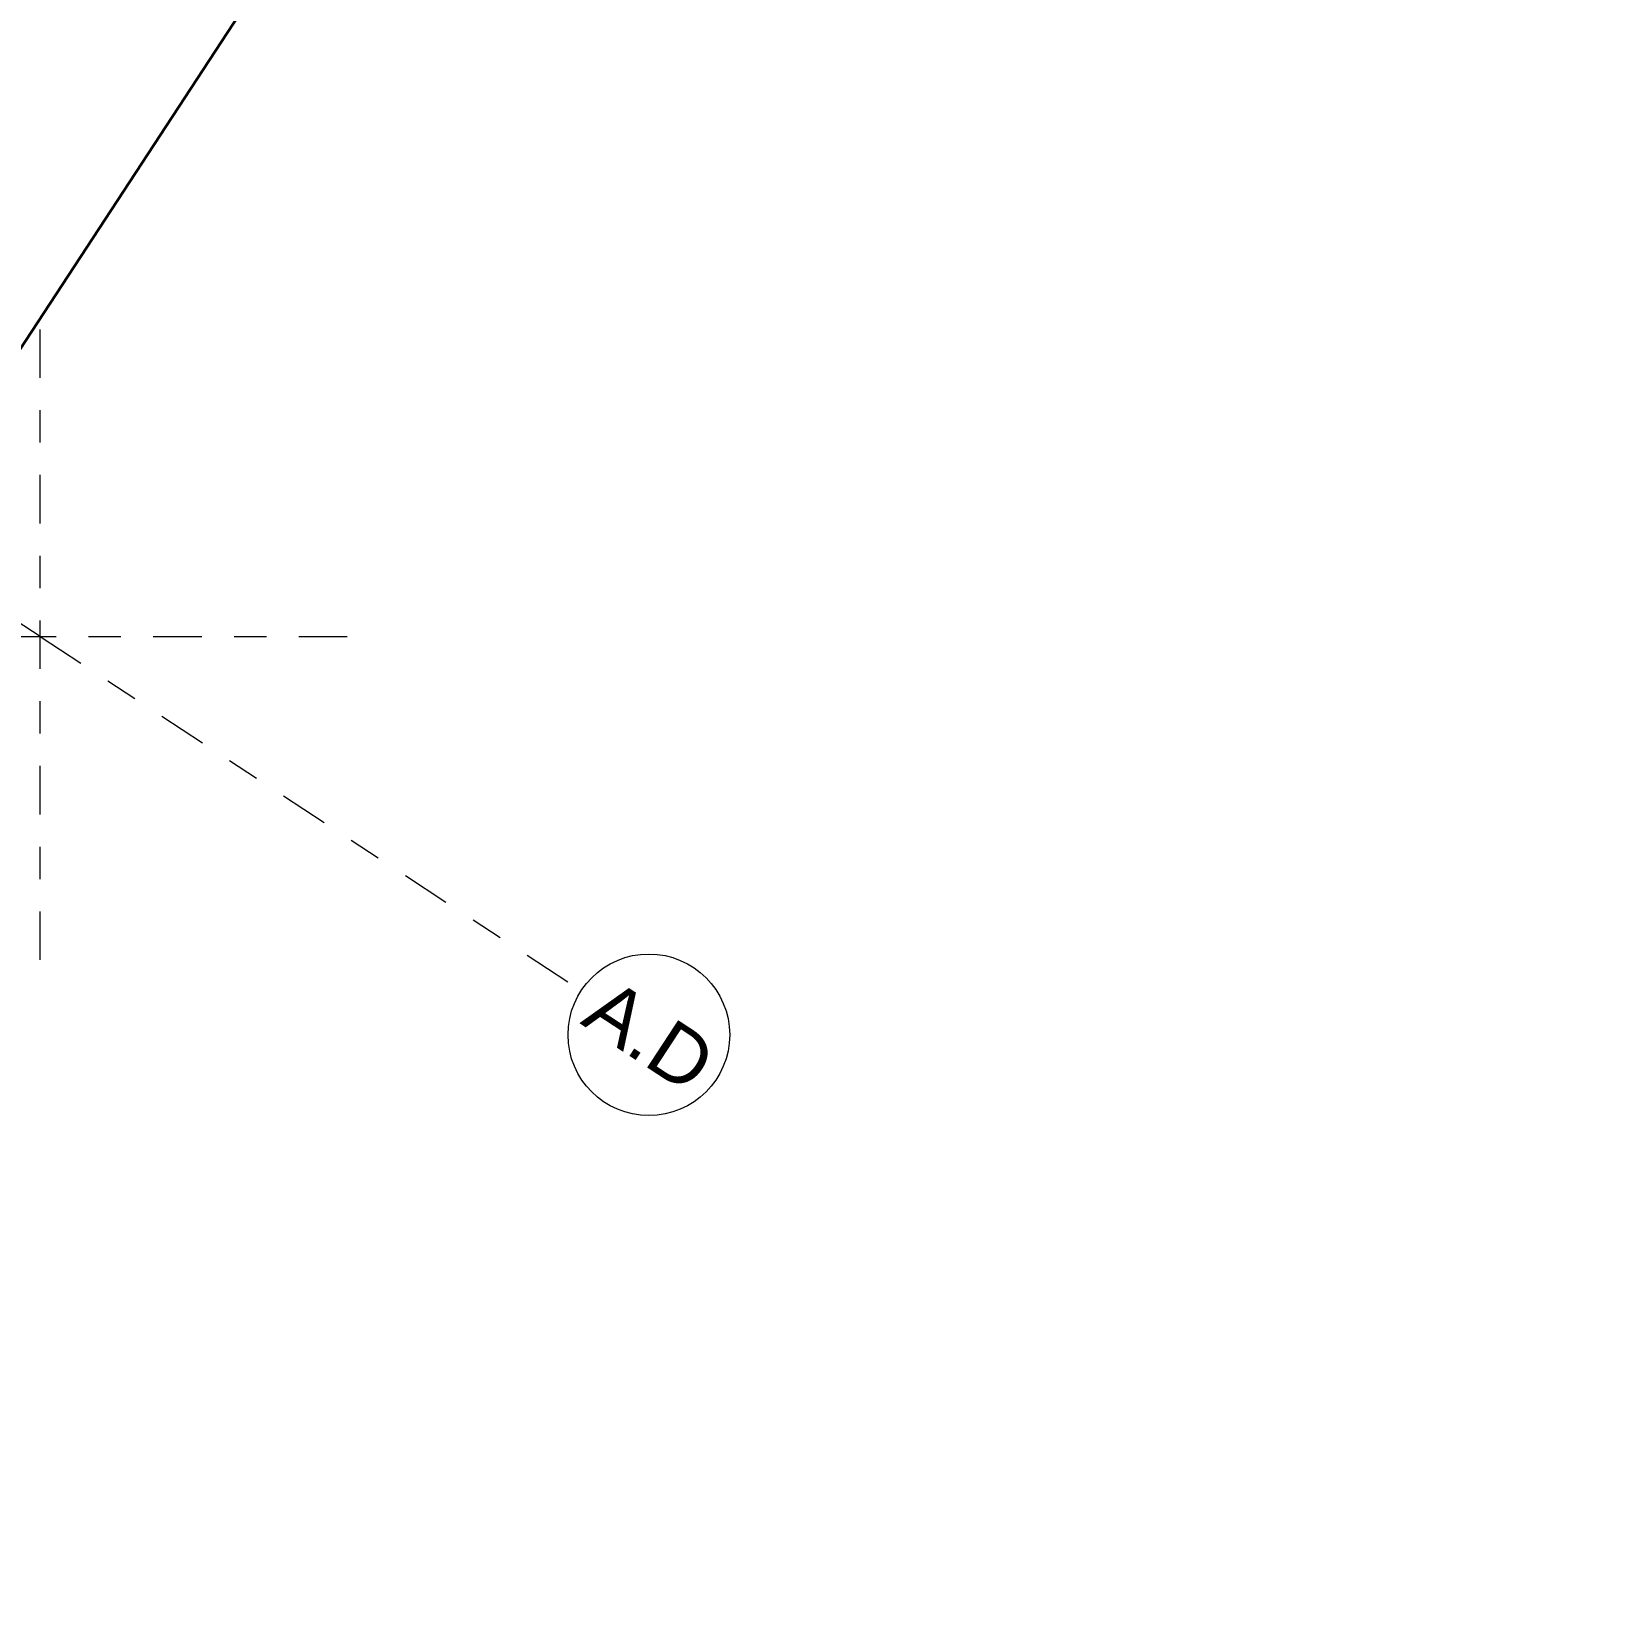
# Model space of a CAD drawing. Header units: metres. Extents: x 2696276 to 2696381, y 1245119 to 1245220.
# Drawn here: x 2696305.721 to 2696310.601, y 1245167.15 to 1245172.007 of the extents above; entities that cross this region are included whole.
import ezdxf

# ---------------------------------------------------------------- set-up
doc = ezdxf.new("R2010")
doc.units = ezdxf.units.M
doc.header["$PDMODE"] = 2
doc.header["$PDSIZE"] = -2
doc.linetypes.add('000_hbf_Strichpunkt 3_1_1mm Achsen', pattern=[0.25, 0.15, -0.05, 0, -0.05])
doc.layers.add('1_M01_Achsen.V', color=7, linetype='Continuous')
doc.layers.add('X_Mass', color=7, linetype='Continuous', lineweight=35)
doc.styles.add('ERSTELLTER_STIL_2', font='arial.ttf')

# ---------------------------------------------------------------- blocks, each defined once
blk = doc.blocks.new('Maß-A0S2JCHG73', base_point=(438.39, 44.96))
at = {"color": 0, "linetype": 'ByBlock', "lineweight": -2, "ltscale": 0.35}
blk.add_line((910, 1405.75), (910, 44.96), dxfattribs=at)
blk = doc.blocks.new('A$C4181af03')
at = {"layer": '1_M01_Achsen.V', "color": 7, "linetype": '000_hbf_Strichpunkt 3_1_1mm Achsen', "lineweight": 13}
for q in [(-9.3611, 4.3696), (-9.3611, 4.3696), (11.6389, 4.3696), (11.6389, 4.3696)]:
    blk.add_line((9.6389, 4.3696), q, dxfattribs=at)
at = {"layer": '1_M01_Achsen.V', "color": 7, "linetype": 'Continuous', "lineweight": 13}
blk.add_circle((11.8889, 4.3696), 0.25, dxfattribs=at)
blk.add_circle((11.8889, 4.3696), 0.25, dxfattribs=at)
at = {"layer": '1_M01_Achsen.V', "color": 7, "linetype": '000_hbf_Strichpunkt 3_1_1mm Achsen', "lineweight": 13}
blk.add_point((9.6389, 4.3696), dxfattribs=at)
blk.add_point((9.6389, 4.3696), dxfattribs=at)
blk.add_point((9.6389, 4.3696), dxfattribs=at)
blk.add_point((9.6389, 4.3696), dxfattribs=at)
at = {"layer": '1_M01_Achsen.V', "color": 7, "lineweight": 13, "insert": (11.6889, 4.4571), "char_height": 0.175, "attachment_point": 1, "style": 'ERSTELLTER_STIL_2'}
blk.add_mtext('\\A1;\\pt0;{\\fArial|b0|i0|c0|p34;A.D}', dxfattribs=at)
blk.add_mtext('\\A1;\\pt0;{\\fArial|b0|i0|c0|p34;A.D}', dxfattribs=at)
blk = doc.blocks.new('A$Ccc2696ef')
blk.add_blockref('A$C4181af03', (0, 0))

msp = doc.modelspace()

# ---------------------------------------------------------------- block references
at = {"rotation": 326.8000002754653}
msp.add_blockref('A$Ccc2696ef', (2696295.2894, 1245171.7568), dxfattribs=at)
at = {"layer": 'X_Mass', "ltscale": 0.35, "xscale": 0.01, "yscale": 0.01, "zscale": 0.01, "rotation": 326.8000002754653}
msp.add_blockref('Maß-A0S2JCHG73', (2696299.2039, 1245169.7326), dxfattribs=at)

doc.saveas('drawing.dxf')
